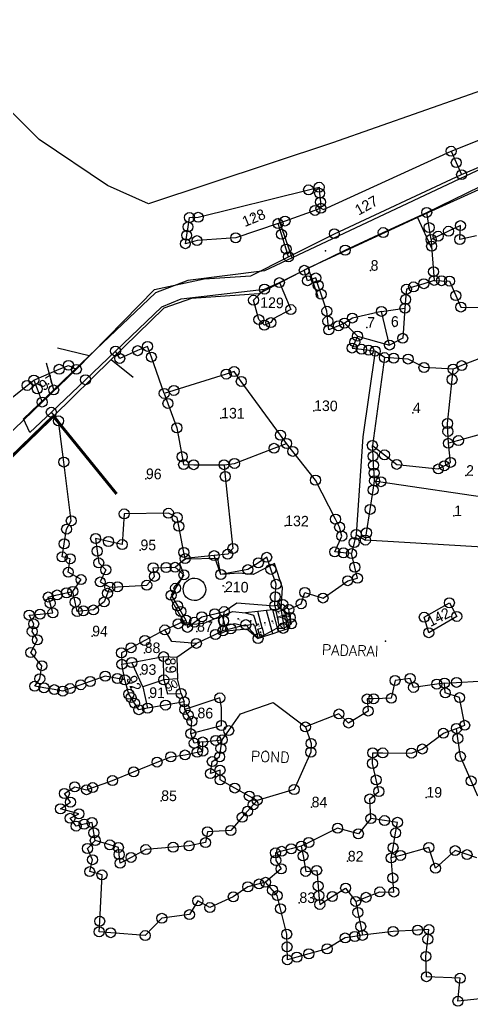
# Model space of a CAD drawing. Header units: metres. Extents: x 269489 to 272737, y 2131918 to 2137028.
# Drawn here: x 270747 to 271136, y 2134469 to 2135318 of the extents above; entities that cross this region are included whole.
import ezdxf

# ---------------------------------------------------------------- set-up
doc = ezdxf.new("R2010")
doc.units = ezdxf.units.M
doc.linetypes.add('DIVIDE', pattern=[1.25, 0.5, -0.25, 0, -0.25, 0, -0.25])
for name, color, linetype in [('OFF', 1, 'Continuous'), ('POINT_PARCEL', 7, 'Continuous'), ('POLY_PARCEL', 6, 'Continuous'), ('POLY_ROAD', 30, 'Continuous'), ('POLY_WATER', 4, 'Continuous'), ('SYM_STONE', 1, 'Continuous'), ('SYM_WELL', 1, 'Continuous'), ('TEXT_MAPIN', 7, 'Continuous'), ('TEXT_PARCEL', 7, 'Continuous'), ('V_BOUND_LINE', 7, 'Continuous'), ('V_DIVIDE_LINE', 7, 'DIVIDE')]:
    doc.layers.add(name, color=color, linetype=linetype)
doc.styles.get("Standard").update_dxf_attribs({"font": 'simplex.shx'})
doc.styles.add('TEXT_MAP', font='')
doc.styles.get('TEXT_MAP').set_extended_font_data('Kruti Dev 050')

# ---------------------------------------------------------------- blocks, each defined once
blk = doc.blocks.new('STONE')
blk.add_circle((0, 0), 0.851)

msp = doc.modelspace()

# ---------------------------------------------------------------- linework, layer by layer
for centre in [(271097.69, 2135152.51), (271099.85, 2135139.46), (271126.76, 2135141.17), (271060.26, 2135135.21), (271107.52, 2135132.04), (271116.58, 2135136.34), (271101.54, 2135129.2), (271101.98, 2135123.51), (271126.2, 2135129.21), (271027.45, 2135120.04), (270992.29, 2135102.68), (271002.15, 2135096.1), (271103.66, 2135101.51), (270970.8, 2135092.07), (270994.94, 2135093.76), (271004.27, 2135089.74), (271086.44, 2135088.38), (271095.22, 2135091.17), (271104.23, 2135094.04), (271110.51, 2135093.75), (271117.35, 2135093.44), (270957.95, 2135086.54), (271006.85, 2135082.05), (271080.27, 2135086.42), (271122.81, 2135080.89), (270948.54, 2135076.93), (271079.59, 2135077.57), (271127.1, 2135071.06), (270980.58, 2135068.9), (271011.73, 2135067.47), (271058.73, 2135067.35), (271079.01, 2135070.03), (270953.15, 2135060.22), (270957.86, 2135055.48), (270963.45, 2135057.63), (271012.6, 2135058.81), (271021.72, 2135054.96), (271026.87, 2135057.18), (271033.68, 2135061.6), (271013.35, 2135051.34), (271038.09, 2135046.05), (270857.26, 2135037.21), (271035.77, 2135040.94), (271065.76, 2135038.37), (271077.02, 2135044.14), (270829.66, 2135033.2), (270848.68, 2135033.5), (271033.42, 2135035.78), (271041.61, 2135034.71), (271047.76, 2135033.9), (271053.39, 2135033.16), (270833.23, 2135026.82), (270860.51, 2135028.02), (271061.3, 2135027.56), (271069.29, 2135027.06), (271081.77, 2135026.3), (271127.84, 2135020.6), (270925.01, 2135013.36), (270931.84, 2135015.49), (271095.39, 2135019.01), (271120.47, 2135017.62), (270803.77, 2135008.52), (270938.01, 2135007.03), (271119.56, 2135008.67), (270776.36, 2134999.64), (270871.63, 2134996.67), (270879.91, 2134999.26), (270874.8, 2134988.05), (270774.33, 2134980.46), (270780.58, 2134973.01), (271115.72, 2134970.78), (270882.53, 2134967.06), (270971.79, 2134960.7), (271115.99, 2134963.93), (270976.99, 2134953.57), (271050.9, 2134951.85), (271116.39, 2134953.72), (271125.06, 2134956.09), (270966.18, 2134949.44), (270982.33, 2134946.81), (271061.41, 2134943.72), (270785.09, 2134937.59), (270887.07, 2134942.22), (270888.33, 2134935.35), (270896.99, 2134935.33), (270923.12, 2134935.3), (270932.14, 2134936.43), (271051.49, 2134942.55), (271051.97, 2134934.79), (271071.88, 2134935.61), (271118.24, 2134937.32), (271052.39, 2134928.14), (271107.71, 2134931.62), (271112.89, 2134934.42), (270924.2, 2134925.14), (271001.92, 2134922.02), (271052.81, 2134921.5), (271058.34, 2134920.68), (271051.58, 2134913.52), (270837.15, 2134892.93), (270875.18, 2134893.49), (271049.02, 2134896.86), (270791.54, 2134887.06), (270882.69, 2134889.82), (271019.21, 2134888.38), (270787.52, 2134879.83), (270884.15, 2134882.24), (271022.69, 2134881.6), (271037.01, 2134875.19), (271045.91, 2134876.67), (270785.44, 2134867.15), (270812.5, 2134871.74), (270823.6, 2134869.2), (271024.57, 2134873.85), (271035.3, 2134868.32), (271044.94, 2134870.37), (270813.87, 2134860.84), (270835.4, 2134866.5), (270888.49, 2134859.83), (270926.28, 2134858.21), (270930.8, 2134863.15), (271018.43, 2134860.21), (271025.98, 2134859.44), (271032.92, 2134858.73), (270783.59, 2134855.89), (270790.63, 2134854.34), (270815.15, 2134850.71), (270889.54, 2134854.4), (270914.62, 2134857), (270952.67, 2134850.83), (270959.89, 2134855.55), (270788.94, 2134842.68), (270821.2, 2134844.79), (270862.06, 2134846.55), (270873.26, 2134846.78), (270880.97, 2134846.95), (270943.7, 2134844.95), (270963.5, 2134845.21), (271035.83, 2134847.06), (270799.93, 2134836.38), (270816.53, 2134834.32), (270863.24, 2134839.15), (270888.62, 2134840.52), (270920.31, 2134840.76), (271029.67, 2134835.42), (271038.08, 2134837.48), (270787.41, 2134824.99), (270792.84, 2134826.24), (270822.67, 2134824.56), (270824.73, 2134829.86), (270831.38, 2134830.2), (270856.57, 2134831.5), (270881.36, 2134828.95), (270968, 2134832.3), (270992.71, 2134825.24), (270771.73, 2134821.38), (270773.25, 2134816.16), (270779.31, 2134823.12), (270794.79, 2134817.03), (270819.76, 2134817.1), (270877.53, 2134822.86), (270967.3, 2134821.56), (271008.41, 2134820.5), (271117.24, 2134816.35), (270775.71, 2134807.66), (270796.5, 2134808.99), (270801.9, 2134809.46), (270810.59, 2134810.21), (270882.98, 2134813.77), (270885.87, 2134808.96), (270923.27, 2134808.86), (270966.8, 2134813.91), (270973.74, 2134814.87), (270978.92, 2134810.58), (270989.66, 2134815.58), (270755.23, 2134805.78), (270764.57, 2134806.63), (270890.34, 2134801.49), (270897.58, 2134799.64), (270904.02, 2134804.33), (270915.12, 2134806.94), (270922.75, 2134800.89), (270980.15, 2134803.72), (271095.63, 2134803.93), (271123.62, 2134804.67), (270757.85, 2134791.72), (270759.12, 2134798.21), (270872.16, 2134793.02), (270883.68, 2134798.38), (270891.55, 2134795.24), (270922.18, 2134792.12), (270929.04, 2134794.01), (270941.92, 2134797.56), (270974.09, 2134794.37), (270981.11, 2134798.31), (271099.48, 2134790.63), (270762.28, 2134784.51), (270854.92, 2134783.95), (270915.67, 2134789.09), (270952.41, 2134785.53), (270756.53, 2134773.51), (270834.74, 2134773.33), (270843, 2134777.68), (270899.26, 2134781.44), (270843.68, 2134764.99), (270871.06, 2134770.02), (270766.24, 2134762.22), (270835.16, 2134763.42), (270764.34, 2134750.97), (270807.82, 2134748.65), (270820.79, 2134753.22), (270831.21, 2134751.22), (270837.62, 2134749.99), (270871.19, 2134749.98), (271070.41, 2134749.49), (271083.42, 2134751.2), (271123.46, 2134747.86), (270760.08, 2134744.56), (270768.01, 2134743.18), (270776.88, 2134741.63), (270784.21, 2134740.35), (270790.47, 2134742.55), (270799.66, 2134745.79), (271086.43, 2134743.52), (271106.43, 2134746.37), (271113.05, 2134747.31), (270841.09, 2134737.65), (270842.97, 2134734.75), (270886.07, 2134738.29), (270888.89, 2134731.15), (270919.41, 2134734.5), (271046.47, 2134733.58), (271052.07, 2134733.73), (271067.22, 2134734.15), (271113.74, 2134738.77), (271126.07, 2134734.74), (270846.09, 2134729.93), (270849.71, 2134724.34), (270857.22, 2134725.64), (270872.74, 2134728.33), (270889.25, 2134724.6), (271047.33, 2134723.19), (270892.33, 2134719.56), (270895.5, 2134714.36), (271022.14, 2134720.67), (270920.82, 2134710.74), (270927.11, 2134706.3), (270993.23, 2134709.47), (271030.45, 2134712.84), (271123.33, 2134708.24), (271130.47, 2134710.9), (270894.39, 2134703.71), (270916.04, 2134697.86), (270921.61, 2134698.49), (271112.08, 2134704.05), (271124.54, 2134699.58), (270897.43, 2134695.46), (270904.73, 2134696.57), (270904.87, 2134688.72), (270920.44, 2134691.02), (270998.06, 2134695.3), (271093.96, 2134690.5), (270877.22, 2134683.77), (270889.53, 2134685.34), (270899.97, 2134687.64), (270919.31, 2134683.77), (270997.85, 2134687.79), (271051.19, 2134687.22), (271059.87, 2134687.15), (271084.6, 2134686.98), (271126.71, 2134683.99), (270865.38, 2134679.2), (270912.99, 2134679.7), (270919.64, 2134672.33), (271050.93, 2134678.01), (270827, 2134663.29), (270845.26, 2134670.86), (270911.39, 2134669.29), (270919.73, 2134663.83), (271054.2, 2134663.85), (271135.98, 2134662.95), (270794.44, 2134657.93), (270804.72, 2134655.47), (270809.94, 2134657.3), (270932.36, 2134656.88), (270983.56, 2134655.53), (270785.56, 2134652.19), (270944.9, 2134649.98), (270951.6, 2134646.29), (271048.7, 2134647.45), (271056.49, 2134653.91), (270782.2, 2134638.95), (270790.8, 2134644.7), (270948.25, 2134642.46), (270790.42, 2134630.82), (270798.15, 2134634.69), (270938.81, 2134631.67), (270943.44, 2134636.96), (271049.64, 2134630.52), (271061.45, 2134628.89), (270795.68, 2134624.14), (270802.53, 2134625.72), (270809.39, 2134627.3), (271021, 2134622.32), (271072.59, 2134627.35), (270811.02, 2134618.34), (270908.81, 2134619.27), (270928.89, 2134620.32), (271038.83, 2134617.45), (271070.97, 2134618.22), (270805.49, 2134604.82), (270812.22, 2134611.71), (270824.78, 2134607.94), (270832.1, 2134605.74), (270855.7, 2134603.9), (270879.32, 2134605.89), (270892.98, 2134607.04), (270907.17, 2134609.87), (270980.99, 2134604.56), (270989.69, 2134606.84), (270996.09, 2134610.01), (271068.7, 2134605.51), (271099.64, 2134605.65), (270809.86, 2134595.17), (270832.76, 2134599.63), (270842.97, 2134597.12), (270967.4, 2134601.01), (270972.77, 2134602.42), (270991.15, 2134598.4), (271067.13, 2134596.65), (271075.21, 2134598.88), (271122.18, 2134602.99), (271132.47, 2134599.54), (270833.57, 2134592.11), (270967.69, 2134594.56), (270972.32, 2134587.29), (271105.36, 2134587.76), (270807.39, 2134584.89), (270817.98, 2134582.06), (270993.46, 2134585.09), (271002.93, 2134585.98), (271068.5, 2134579.42), (270943.6, 2134571.81), (270953.27, 2134574.28), (270958.97, 2134575.73), (271004.15, 2134572.49), (271027.86, 2134570.78), (270931.11, 2134563.17), (270964.87, 2134568.99), (270969.03, 2134564.22), (271004.89, 2134564.27), (271016.4, 2134563.52), (271045.45, 2134562.77), (271057.26, 2134567.43), (271069.47, 2134567.32), (270900.5, 2134559.67), (270910.96, 2134553.93), (270971.76, 2134553), (271005.58, 2134556.66), (271036.53, 2134559.25), (270869.51, 2134544.7), (270893.3, 2134547.85), (271038.43, 2134549.8), (270815.98, 2134542.18), (271040.85, 2134537.75), (270815.53, 2134533.13), (270825.49, 2134532.31), (270855.21, 2134529.85), (270977.1, 2134531.06), (271027.48, 2134527.79), (271035.79, 2134529.05), (271042.4, 2134530.05), (271068.77, 2134533.45), (271089.93, 2134534.53), (271099.66, 2134535.03), (270977.38, 2134520.07), (271011.97, 2134518.42), (271098.73, 2134526.68), (270985.83, 2134511.27), (270996.15, 2134514.09), (271097.11, 2134511.96), (270977.66, 2134509.03), (271097.47, 2134494.44), (271126.58, 2134493.09), (271124.67, 2134473.27)]:
    msp.add_circle(centre, 4.31)
at = {"layer": 'OFF'}
msp.add_line((270755.92, 2134962.91), (270750.36, 2134974.84), dxfattribs=at)
at = {"layer": 'POINT_PARCEL'}
for p in [(271046.87, 2135160.01), (270947.81, 2135150.05), (271010.64, 2135119.59), (271049.27, 2135102.42), (270963.95, 2135073.9), (271046.23, 2135053.4), (271069.81, 2135054.37), (270771.96, 2135004.97), (271000.58, 2134981.8), (270920.48, 2134975.39), (271085.71, 2134979.85), (271046.53, 2134952.35), (270855.67, 2134923.02), (271131.49, 2134925.87), (271121.22, 2134891.16), (270975.68, 2134882.59), (270850.96, 2134861.85), (270922.33, 2134831.07), (270923.8, 2134825.74), (270969.53, 2134803.62), (270974.35, 2134804.67), (270978.28, 2134804.92), (271107.71, 2134803.59), (270935.21, 2134802.48), (270946.22, 2134800.97), (270952.4, 2134797.97), (270958.22, 2134799.21), (270964.67, 2134800.64), (270975.78, 2134802.06), (270809.37, 2134787.59), (270899.8, 2134791.59), (270954.52, 2134791.13), (271062.36, 2134783.26), (270854.61, 2134773.38), (270851.15, 2134754.63), (270876.9, 2134759.9), (270843.71, 2134743.66), (270878.63, 2134744.52), (270858.55, 2134734.61), (270900.11, 2134717.1), (270959, 2134688.65), (270868.85, 2134645.88), (271097.33, 2134648.85), (270998.44, 2134640.43), (271029.61, 2134593.77), (270987.94, 2134558.12)]:
    msp.add_point(p, dxfattribs=at)
at = {"layer": 'POLY_PARCEL'}
for p, q in [((271099.85, 2135139.46), (271097.69, 2135152.51)), ((270981.68, 2135113.47), (270970.03, 2135147.72)), ((271101.54, 2135129.2), (271099.85, 2135139.46)), ((271116.58, 2135136.34), (271107.52, 2135132.04)), ((271126.76, 2135141.17), (271116.58, 2135136.34)), ((271126.2, 2135129.21), (271126.76, 2135141.17)), ((271107.52, 2135132.04), (271101.54, 2135129.2)), ((271101.54, 2135129.2), (271101.98, 2135123.51)), ((271140.57, 2135132.26), (271126.2, 2135129.21)), ((271101.98, 2135123.51), (271103.66, 2135101.51)), ((270994.94, 2135093.76), (270992.29, 2135102.68)), ((271103.66, 2135101.51), (271104.23, 2135094.04)), ((270970.8, 2135092.07), (270980.58, 2135068.9)), ((271002.15, 2135096.1), (270994.94, 2135093.76)), ((271004.27, 2135089.74), (271002.15, 2135096.1)), ((271104.23, 2135094.04), (271095.22, 2135091.17)), ((271104.23, 2135094.04), (271110.51, 2135093.75)), ((271110.51, 2135093.75), (271117.35, 2135093.44)), ((271117.35, 2135093.44), (271122.81, 2135080.89)), ((270948.54, 2135076.93), (270957.95, 2135086.54)), ((271006.85, 2135082.05), (271004.27, 2135089.74)), ((271080.27, 2135086.42), (271079.59, 2135077.57)), ((271086.44, 2135088.38), (271080.27, 2135086.42)), ((271095.22, 2135091.17), (271086.44, 2135088.38)), ((270953.15, 2135060.22), (270948.54, 2135076.93)), ((271011.73, 2135067.47), (271006.85, 2135082.05)), ((271079.59, 2135077.57), (271079.01, 2135070.03)), ((271122.81, 2135080.89), (271127.1, 2135071.06)), ((270980.58, 2135068.9), (270965.39, 2135061.03)), ((271012.6, 2135058.81), (271011.73, 2135067.47)), ((271058.73, 2135067.35), (271033.68, 2135061.6)), ((271058.73, 2135067.35), (271079.01, 2135070.03)), ((271065.76, 2135038.37), (271058.73, 2135067.35)), ((271079.01, 2135070.03), (271077.02, 2135044.14)), ((271127.1, 2135071.06), (271145.06, 2135070.56)), ((270957.86, 2135055.48), (270953.15, 2135060.22)), ((270965.39, 2135061.03), (270963.45, 2135057.63)), ((271013.35, 2135051.34), (271012.6, 2135058.81)), ((271033.68, 2135061.6), (271026.87, 2135057.18)), ((270963.45, 2135057.63), (270957.86, 2135055.48)), ((271021.72, 2135054.96), (271013.35, 2135051.34)), ((271026.87, 2135057.18), (271021.72, 2135054.96)), ((271026.87, 2135057.18), (271038.09, 2135046.05)), ((271035.77, 2135040.94), (271033.42, 2135035.78)), ((271038.09, 2135046.05), (271035.77, 2135040.94)), ((271038.09, 2135046.05), (271065.76, 2135038.37)), ((271077.02, 2135044.14), (271065.76, 2135038.37)), ((270807.06, 2135028.92), (270779.71, 2135035.52)), ((270833.23, 2135026.82), (270829.66, 2135033.2)), ((270848.68, 2135033.5), (270833.23, 2135026.82)), ((270857.26, 2135037.21), (270848.68, 2135033.5)), ((270860.51, 2135028.02), (270857.26, 2135037.21)), ((271033.42, 2135035.78), (271041.61, 2135034.71)), ((271041.61, 2135034.71), (271047.76, 2135033.9)), ((271053.39, 2135033.16), (271042.58, 2134959.42)), ((271047.76, 2135033.9), (271053.39, 2135033.16)), ((271061.3, 2135027.56), (271053.39, 2135033.16)), ((270871.63, 2134996.67), (270860.51, 2135028.02)), ((271061.3, 2135027.56), (271050.9, 2134951.85)), ((271069.29, 2135027.06), (271061.3, 2135027.56)), ((271081.77, 2135026.3), (271069.29, 2135027.06)), ((271095.39, 2135019.01), (271081.77, 2135026.3)), ((271142.5, 2135026.52), (271127.84, 2135020.6)), ((270776.36, 2134999.64), (270770.19, 2135022.86)), ((270931.84, 2135015.49), (270925.01, 2135013.36)), ((270938.01, 2135007.03), (270931.84, 2135015.49)), ((271120.47, 2135017.62), (271095.39, 2135019.01)), ((271119.56, 2135008.67), (271120.47, 2135017.62)), ((271127.84, 2135020.6), (271120.47, 2135017.62)), ((270925.01, 2135013.36), (270879.91, 2134999.26)), ((270971.79, 2134960.7), (270938.01, 2135007.03)), ((271115.72, 2134970.78), (271119.56, 2135008.67)), ((270879.91, 2134999.26), (270871.63, 2134996.67)), ((270871.63, 2134996.67), (270874.8, 2134988.05)), ((270874.8, 2134988.05), (270882.53, 2134967.06)), ((270882.53, 2134967.06), (270887.07, 2134942.22)), ((271115.99, 2134963.93), (271115.72, 2134970.78)), ((270976.99, 2134953.57), (270971.79, 2134960.7)), ((271042.58, 2134959.42), (271037.01, 2134875.19)), ((271116.39, 2134953.72), (271115.99, 2134963.93)), ((271125.06, 2134956.09), (271116.39, 2134953.72)), ((271143.89, 2134961.25), (271125.06, 2134956.09)), ((270932.14, 2134936.43), (270966.18, 2134949.44)), ((270966.18, 2134949.44), (270976.99, 2134953.57)), ((270982.33, 2134946.81), (270976.99, 2134953.57)), ((271051.49, 2134942.55), (271050.9, 2134951.85)), ((271050.9, 2134951.85), (271061.41, 2134943.72)), ((271118.24, 2134937.32), (271116.39, 2134953.72)), ((270887.07, 2134942.22), (270888.33, 2134935.35)), ((271001.92, 2134922.02), (270982.33, 2134946.81)), ((271051.97, 2134934.79), (271051.49, 2134942.55)), ((271061.41, 2134943.72), (271071.88, 2134935.61)), ((270888.33, 2134935.35), (270896.99, 2134935.33)), ((270896.99, 2134935.33), (270923.12, 2134935.3)), ((270923.12, 2134935.3), (270932.14, 2134936.43)), ((270923.12, 2134935.3), (270924.2, 2134925.14)), ((271052.39, 2134928.14), (271051.97, 2134934.79)), ((271071.88, 2134935.61), (271107.71, 2134931.62)), ((271107.71, 2134931.62), (271112.89, 2134934.42)), ((271112.89, 2134934.42), (271118.24, 2134937.32)), ((270924.2, 2134925.14), (270930.8, 2134863.15)), ((271019.21, 2134888.38), (271001.92, 2134922.02)), ((271052.81, 2134921.5), (271052.39, 2134928.14)), ((271049.02, 2134896.86), (271051.58, 2134913.52)), ((271051.58, 2134913.52), (271052.81, 2134921.5)), ((271052.81, 2134921.5), (271058.34, 2134920.68)), ((271058.34, 2134920.68), (271163.94, 2134905.06)), ((271045.91, 2134876.67), (271049.02, 2134896.86)), ((270837.15, 2134892.93), (270835.4, 2134866.5)), ((270875.18, 2134893.49), (270837.15, 2134892.93)), ((270882.69, 2134889.82), (270875.18, 2134893.49)), ((270884.15, 2134882.24), (270882.69, 2134889.82)), ((271022.69, 2134881.6), (271019.21, 2134888.38)), ((270888.49, 2134859.83), (270884.15, 2134882.24)), ((271024.57, 2134873.85), (271022.69, 2134881.6)), ((270823.6, 2134869.2), (270812.5, 2134871.74)), ((270812.5, 2134871.74), (270813.87, 2134860.84)), ((271018.43, 2134860.21), (271024.57, 2134873.85)), ((271037.01, 2134875.19), (271035.3, 2134868.32)), ((271037.01, 2134875.19), (271044.94, 2134870.37)), ((271044.94, 2134870.37), (271045.91, 2134876.67)), ((270835.4, 2134866.5), (270823.6, 2134869.2)), ((270930.8, 2134863.15), (270926.28, 2134858.21)), ((271035.3, 2134868.32), (271032.92, 2134858.73)), ((271163, 2134863.17), (271044.94, 2134870.37)), ((270813.87, 2134860.84), (270815.15, 2134850.71)), ((270880.97, 2134846.95), (270889.54, 2134854.4)), ((270889.54, 2134854.4), (270888.49, 2134859.83)), ((270914.62, 2134857), (270889.54, 2134854.4)), ((270926.28, 2134858.21), (270914.62, 2134857)), ((270920.31, 2134840.76), (270914.62, 2134857)), ((270959.89, 2134855.55), (270952.67, 2134850.83)), ((270963.5, 2134845.21), (270959.89, 2134855.55)), ((271025.98, 2134859.44), (271018.43, 2134860.21)), ((271032.92, 2134858.73), (271025.98, 2134859.44)), ((271035.83, 2134847.06), (271032.92, 2134858.73)), ((270815.15, 2134850.71), (270821.2, 2134844.79)), ((270862.06, 2134846.55), (270873.26, 2134846.78)), ((270863.24, 2134839.15), (270862.06, 2134846.55)), ((270873.26, 2134846.78), (270880.97, 2134846.95)), ((270880.97, 2134846.95), (270888.62, 2134840.52)), ((270952.67, 2134850.83), (270943.7, 2134844.95)), ((271038.08, 2134837.48), (271035.83, 2134847.06)), ((270821.2, 2134844.79), (270816.53, 2134834.32)), ((270856.57, 2134831.5), (270863.24, 2134839.15)), ((270888.62, 2134840.52), (270881.36, 2134828.95)), ((270943.7, 2134844.95), (270920.31, 2134840.76)), ((270968, 2134832.3), (270963.5, 2134845.21)), ((271029.67, 2134835.42), (271038.08, 2134837.48)), ((270816.53, 2134834.32), (270824.73, 2134829.86)), ((270824.73, 2134829.86), (270822.67, 2134824.56)), ((270824.73, 2134829.86), (270831.38, 2134830.2)), ((270831.38, 2134830.2), (270856.57, 2134831.5)), ((270881.36, 2134828.95), (270877.53, 2134822.86)), ((270967.3, 2134821.56), (270968, 2134832.3)), ((271008.41, 2134820.5), (271029.67, 2134835.42)), ((270794.79, 2134817.03), (270792.84, 2134826.24)), ((270822.67, 2134824.56), (270819.76, 2134817.1)), ((270877.53, 2134822.86), (270882.98, 2134813.77)), ((270966.8, 2134813.91), (270967.3, 2134821.56)), ((270989.66, 2134815.58), (270992.71, 2134825.24)), ((270992.71, 2134825.24), (271008.41, 2134820.5)), ((270796.5, 2134808.99), (270794.79, 2134817.03)), ((270819.76, 2134817.1), (270810.59, 2134810.21)), ((270882.98, 2134813.77), (270885.87, 2134808.96)), ((270923.27, 2134808.86), (270934.08, 2134816.39)), ((270934.08, 2134816.39), (270966.8, 2134813.91)), ((270973.74, 2134814.87), (270966.8, 2134813.91)), ((270966.8, 2134813.91), (270970.05, 2134798.39)), ((270978.92, 2134810.58), (270973.74, 2134814.87)), ((270978.92, 2134810.58), (270989.66, 2134815.58)), ((271095.63, 2134803.93), (271117.24, 2134816.35)), ((271117.24, 2134816.35), (271123.62, 2134804.67)), ((270801.9, 2134809.46), (270796.5, 2134808.99)), ((270810.59, 2134810.21), (270801.9, 2134809.46)), ((270885.87, 2134808.96), (270890.34, 2134801.49)), ((270897.58, 2134799.64), (270904.02, 2134804.33)), ((270904.02, 2134804.33), (270915.12, 2134806.94)), ((270915.12, 2134806.94), (270923.27, 2134808.86)), ((270922.75, 2134800.89), (270923.27, 2134808.86)), ((270980.15, 2134803.72), (270978.92, 2134810.58)), ((270981.11, 2134798.31), (270980.15, 2134803.72)), ((271099.48, 2134790.63), (271095.63, 2134803.93)), ((271123.62, 2134804.67), (271099.48, 2134790.63)), ((270872.16, 2134793.02), (270883.68, 2134798.38)), ((270883.68, 2134798.38), (270890.34, 2134801.49)), ((270890.34, 2134801.49), (270891.55, 2134795.24)), ((270891.55, 2134795.24), (270897.58, 2134799.64)), ((270922.18, 2134792.12), (270922.75, 2134800.89)), ((270941.92, 2134797.56), (270929.04, 2134794.01)), ((270952.41, 2134785.53), (270941.92, 2134797.56)), ((270970.05, 2134798.39), (270974.09, 2134794.37)), ((270974.09, 2134794.37), (270981.11, 2134798.31)), ((270872.16, 2134793.02), (270854.92, 2134783.95)), ((270878.1, 2134782.95), (270872.16, 2134793.02)), ((270915.67, 2134789.09), (270899.26, 2134781.44)), ((270922.18, 2134792.12), (270915.67, 2134789.09)), ((270929.04, 2134794.01), (270922.18, 2134792.12)), ((270968.33, 2134794.29), (270952.41, 2134785.53)), ((270974.09, 2134794.37), (270968.33, 2134794.29)), ((270843, 2134777.68), (270834.74, 2134773.33)), ((270854.92, 2134783.95), (270843, 2134777.68)), ((270899.26, 2134781.44), (270878.1, 2134782.95)), ((270882.33, 2134769.48), (270899.26, 2134781.44)), ((270834.74, 2134773.33), (270835.16, 2134763.42)), ((270843.68, 2134764.99), (270871.06, 2134770.02)), ((270871.19, 2134749.98), (270871.06, 2134770.02)), ((270871.06, 2134770.02), (270882.33, 2134769.48)), ((270882.33, 2134769.48), (270882.97, 2134751.04)), ((270835.16, 2134763.42), (270843.68, 2134764.99)), ((270837.62, 2134749.99), (270835.16, 2134763.42)), ((270853.05, 2134744.04), (270843.68, 2134764.99)), ((270871.19, 2134749.98), (270853.05, 2134744.04)), ((270853.05, 2134744.04), (270857.22, 2134725.64)), ((270882.97, 2134751.04), (270871.19, 2134749.98)), ((270871.19, 2134749.98), (270874.54, 2134737.91)), ((270886.07, 2134738.29), (270882.97, 2134751.04)), ((271070.41, 2134749.49), (271067.22, 2134734.15)), ((271083.42, 2134751.2), (271070.41, 2134749.49)), ((271086.43, 2134743.52), (271083.42, 2134751.2)), ((271106.43, 2134746.37), (271086.43, 2134743.52)), ((271113.05, 2134747.31), (271106.43, 2134746.37)), ((271113.05, 2134747.31), (271123.46, 2134747.86)), ((271113.74, 2134738.77), (271113.05, 2134747.31)), ((271123.46, 2134747.86), (271142.57, 2134748.87)), ((270874.54, 2134737.91), (270886.07, 2134738.29)), ((270886.07, 2134738.29), (270888.89, 2134731.15)), ((271126.07, 2134734.74), (271113.74, 2134738.77)), ((270919.41, 2134734.5), (270889.25, 2134724.6)), ((270920.79, 2134726.17), (270919.41, 2134734.5)), ((271052.07, 2134733.73), (271046.47, 2134733.58)), ((271046.47, 2134733.58), (271047.33, 2134723.19)), ((271067.22, 2134734.15), (271052.07, 2134733.73)), ((271130.47, 2134710.9), (271126.07, 2134734.74)), ((270920.82, 2134710.74), (270920.79, 2134726.17)), ((271022.14, 2134720.67), (270993.23, 2134709.47)), ((271030.45, 2134712.84), (271022.14, 2134720.67)), ((271047.33, 2134723.19), (271030.45, 2134712.84)), ((270894.39, 2134703.71), (270920.82, 2134710.74)), ((271123.33, 2134708.24), (271130.47, 2134710.9)), ((271093.96, 2134690.5), (271112.08, 2134704.05)), ((271112.08, 2134704.05), (271123.33, 2134708.24)), ((271124.54, 2134699.58), (271123.33, 2134708.24)), ((270904.73, 2134696.57), (270916.04, 2134697.86)), ((270916.04, 2134697.86), (270921.61, 2134698.49)), ((271126.71, 2134683.99), (271124.54, 2134699.58)), ((271050.93, 2134678.01), (271051.19, 2134687.22)), ((271051.19, 2134687.22), (271059.87, 2134687.15)), ((271059.87, 2134687.15), (271084.6, 2134686.98)), ((271084.6, 2134686.98), (271093.96, 2134690.5)), ((271054.2, 2134663.85), (271050.93, 2134678.01)), ((271135.98, 2134662.95), (271126.71, 2134683.99)), ((271056.49, 2134653.91), (271054.2, 2134663.85)), ((271141.68, 2134650.02), (271135.98, 2134662.95)), ((271048.7, 2134647.45), (271056.49, 2134653.91)), ((270948.25, 2134642.46), (270943.44, 2134636.96)), ((270951.6, 2134646.29), (270948.25, 2134642.46)), ((271049.64, 2134630.52), (271048.7, 2134647.45)), ((270943.44, 2134636.96), (270938.81, 2134631.67)), ((270938.81, 2134631.67), (270928.89, 2134620.32)), ((271049.64, 2134630.52), (271038.83, 2134617.45)), ((271061.45, 2134628.89), (271049.64, 2134630.52)), ((271072.59, 2134627.35), (271061.45, 2134628.89)), ((271070.97, 2134618.22), (271072.59, 2134627.35)), ((270908.81, 2134619.27), (270907.17, 2134609.87)), ((270928.89, 2134620.32), (270908.81, 2134619.27)), ((271021, 2134622.32), (270996.09, 2134610.01)), ((271038.83, 2134617.45), (271021, 2134622.32)), ((271068.7, 2134605.51), (271070.97, 2134618.22)), ((270824.78, 2134607.94), (270812.22, 2134611.71)), ((270832.1, 2134605.74), (270824.78, 2134607.94)), ((270907.17, 2134609.87), (270892.98, 2134607.04)), ((270996.09, 2134610.01), (270989.69, 2134606.84)), ((270832.76, 2134599.63), (270832.1, 2134605.74)), ((270833.57, 2134592.11), (270832.76, 2134599.63)), ((270855.7, 2134603.9), (270842.97, 2134597.12)), ((270879.32, 2134605.89), (270855.7, 2134603.9)), ((270892.98, 2134607.04), (270879.32, 2134605.89)), ((270972.77, 2134602.42), (270967.4, 2134601.01)), ((270967.4, 2134601.01), (270967.69, 2134594.56)), ((270980.99, 2134604.56), (270972.77, 2134602.42)), ((270989.69, 2134606.84), (270980.99, 2134604.56)), ((270989.69, 2134606.84), (270991.15, 2134598.4)), ((271067.13, 2134596.65), (271068.7, 2134605.51)), ((271099.64, 2134605.65), (271075.21, 2134598.88)), ((271105.36, 2134587.76), (271099.64, 2134605.65)), ((271122.18, 2134602.99), (271105.36, 2134587.76)), ((271132.47, 2134599.54), (271122.18, 2134602.99)), ((271140.9, 2134596.71), (271132.47, 2134599.54)), ((270842.97, 2134597.12), (270833.57, 2134592.11)), ((270967.69, 2134594.56), (270972.32, 2134587.29)), ((270991.15, 2134598.4), (270993.46, 2134585.09)), ((271075.21, 2134598.88), (271067.13, 2134596.65)), ((271068.5, 2134579.42), (271067.13, 2134596.65)), ((270972.32, 2134587.29), (270958.97, 2134575.73)), ((270993.46, 2134585.09), (271002.93, 2134585.98)), ((271002.93, 2134585.98), (271004.15, 2134572.49)), ((271069.47, 2134567.32), (271068.5, 2134579.42)), ((271004.15, 2134572.49), (271004.89, 2134564.27)), ((271016.4, 2134563.52), (271027.86, 2134570.78)), ((271027.86, 2134570.78), (271036.53, 2134559.25)), ((271045.45, 2134562.77), (271057.26, 2134567.43)), ((271057.26, 2134567.43), (271069.47, 2134567.32)), ((271004.89, 2134564.27), (271005.58, 2134556.66)), ((271005.58, 2134556.66), (271016.4, 2134563.52)), ((271036.53, 2134559.25), (271045.45, 2134562.77)), ((271036.53, 2134559.25), (271038.43, 2134549.8)), ((271038.43, 2134549.8), (271040.85, 2134537.75)), ((271040.85, 2134537.75), (271042.4, 2134530.05))]:
    msp.add_line(p, q, dxfattribs=at)
for points in [[(271384.92, 2135328.71), (271167.04, 2135265.19), (271016.52, 2135212.37), (270857.94, 2135159.98), (270822.6, 2135175.73), (270763.92, 2135215.24), (270707.78, 2135270.8), (270584.42, 2135441.73)], [(271118.76, 2135205.25), (271243.38, 2135254.98), (271249.18, 2135251.22), (271259.23, 2135254.46), (271262.86, 2135249.24)], [(271006.64, 2135156.11), (271008.91, 2135154.92), (271118.76, 2135205.25)], [(271118.76, 2135205.25), (271123.19, 2135195.39), (271127.82, 2135185.06)], [(270969.65, 2135142.97), (270933.16, 2135130.65), (270899.83, 2135128.26), (270889.78, 2135125.59), (270890.93, 2135132.85), (270892.08, 2135140.05), (270893.37, 2135148.12), (270900.84, 2135148.35), (270995.97, 2135171.96), (271005.02, 2135174.21), (271005.49, 2135169.01), (271006.16, 2135161.48), (271006.64, 2135156.11)], [(271006.64, 2135156.11), (271001.45, 2135154.27), (270975.68, 2135145.11), (270969.65, 2135142.97)], [(270978.7, 2135114.33), (270976.59, 2135121.01), (270972.58, 2135133.71), (270969.65, 2135142.97)], [(271089.72, 2135148.25), (271102.12, 2135121.09)], [(270995.7, 2135104.44), (271003.89, 2135080.21)], [(270826.01, 2135025.94), (270844.72, 2135010.65)], [(270759.33, 2135008.21), (270781.07, 2135017.45), (270789.13, 2135020.87), (270795.88, 2135017.43)], [(270721.52, 2134978.23), (270740.74, 2134993.47), (270753.45, 2135003.55), (270759.33, 2135008.21)], [(270759.33, 2135008.21), (270762.22, 2135000.52), (270766.46, 2134989.24)], [(270972.39, 2134811.24), (270973.44, 2134829.24), (270966.45, 2134850.12), (270948.11, 2134840.69), (270935.98, 2134841.79), (270920.31, 2134840.76), (270917.74, 2134854.59), (270889.86, 2134853.99), (270884.68, 2134850.1), (270887.99, 2134842.13), (270886.85, 2134837.65), (270879.62, 2134829.4), (270881.11, 2134825.7), (270876.77, 2134820.35), (270889.84, 2134797.5), (270906.06, 2134798.91), (270918.02, 2134804.16), (270920.56, 2134790.28), (270925.16, 2134792.16), (270942.79, 2134794.08), (270952.41, 2134785.53)], [(270949.57, 2134796.11), (270948.45, 2134798.13), (270940.51, 2134796.36), (270932.38, 2134798.23), (270924.04, 2134796.46), (270921.91, 2134805.06), (270930.44, 2134808.76), (270941.73, 2134807.84)], [(270952.37, 2134809.03), (270941.73, 2134807.84)], [(270941.73, 2134807.84), (270948.37, 2134805.77), (270951.34, 2134796.89), (270949.57, 2134796.11)], [(270959.71, 2134809.84), (270952.37, 2134809.03)], [(270955.91, 2134794.92), (270952.37, 2134809.03)], [(270965.14, 2134810.45), (270959.71, 2134809.84)], [(270965.08, 2134789.71), (270959.71, 2134809.84)], [(270972.39, 2134811.24), (270965.14, 2134810.45)], [(270970.11, 2134791.53), (270965.14, 2134810.45)], [(270975.38, 2134793.08), (270972.39, 2134811.24)], [(270972.39, 2134811.24), (270975.98, 2134808.5)], [(270979.42, 2134794.41), (270975.98, 2134808.5)], [(270975.98, 2134808.5), (270979.95, 2134805.61), (270979.42, 2134794.41)], [(270949.57, 2134796.11), (270952.41, 2134785.53)], [(270954.55, 2134786.26), (270952.32, 2134793.74), (270955.91, 2134794.92)], [(270955.91, 2134794.92), (270957.68, 2134787.29)], [(270954.55, 2134786.26), (270952.41, 2134785.53)], [(270957.68, 2134787.29), (270954.55, 2134786.26)], [(270965.08, 2134789.71), (270957.68, 2134787.29)], [(270970.11, 2134791.53), (270965.08, 2134789.71)], [(270975.38, 2134793.08), (270970.11, 2134791.53)], [(270979.42, 2134794.41), (270975.38, 2134793.08)]]:
    msp.add_lwpolyline(points, dxfattribs=at)
at = {"layer": 'POLY_ROAD'}
for p, q in [((271185.46, 2135209.28), (270981.68, 2135113.47)), ((271097.69, 2135152.51), (271193.35, 2135199.3)), ((271060.26, 2135135.21), (271097.69, 2135152.51)), ((271027.45, 2135120.04), (271060.26, 2135135.21)), ((270992.29, 2135102.68), (271027.45, 2135120.04)), ((270981.68, 2135113.47), (270958.11, 2135102.38)), ((270958.11, 2135102.38), (270891.98, 2135093.81)), ((270970.8, 2135092.07), (270992.29, 2135102.68)), ((270891.98, 2135093.81), (270864.04, 2135083.26)), ((270957.95, 2135086.54), (270970.8, 2135092.07)), ((270886.11, 2135078.12), (270957.95, 2135086.54)), ((270864.04, 2135083.26), (270807.06, 2135028.92)), ((270869.51, 2135071.17), (270886.11, 2135078.12)), ((270829.66, 2135033.2), (270869.51, 2135071.17)), ((270803.77, 2135008.52), (270829.66, 2135033.2)), ((270807.06, 2135028.92), (270776.36, 2134999.64)), ((270774.33, 2134980.46), (270803.77, 2135008.52)), ((270776.36, 2134999.64), (270750.36, 2134974.84)), ((270755.92, 2134962.91), (270774.33, 2134980.46))]:
    msp.add_line(p, q, dxfattribs=at)
for points in [[(271127.82, 2135185.06), (271194.4, 2135213.44), (271262.6, 2135242.51)], [(271197.47, 2135196.89), (271089.72, 2135148.25)], [(270978.7, 2135114.33), (271018.14, 2135134.24), (271127.82, 2135185.06)], [(271089.72, 2135148.25), (270995.7, 2135104.44)], [(270795.88, 2135017.43), (270863.1, 2135086.23), (270906.14, 2135095.36), (270946.3, 2135097.98), (270978.7, 2135114.33)], [(270995.7, 2135104.44), (270953.19, 2135082.35), (270895.15, 2135078.38), (270871.14, 2135070.09), (270826.01, 2135025.94)], [(270826.01, 2135025.94), (270776.09, 2134977.1)], [(270766.46, 2134989.24), (270795.88, 2135017.43)], [(270626.71, 2134855.32), (270645.03, 2134872.88), (270670.9, 2134897.67), (270690.22, 2134916.18), (270709.52, 2134934.67), (270766.46, 2134989.24)]]:
    msp.add_lwpolyline(points, dxfattribs=at)
at = {"layer": 'POLY_WATER'}
for p, q in [((270937.33, 2134720.82), (270965.38, 2134730.49)), ((270965.38, 2134730.49), (270993.23, 2134709.47)), ((270927.11, 2134706.3), (270937.33, 2134720.82)), ((270921.61, 2134698.49), (270927.11, 2134706.3)), ((270993.23, 2134709.47), (270998.06, 2134695.3)), ((270920.44, 2134691.02), (270921.61, 2134698.49)), ((270998.06, 2134695.3), (270997.85, 2134687.79)), ((270919.31, 2134683.77), (270920.44, 2134691.02)), ((270997.85, 2134687.79), (270983.56, 2134655.53)), ((270911.39, 2134669.29), (270912.99, 2134679.7)), ((270912.99, 2134679.7), (270919.31, 2134683.77)), ((270919.64, 2134672.33), (270911.39, 2134669.29)), ((270919.73, 2134663.83), (270919.64, 2134672.33)), ((270932.36, 2134656.88), (270919.73, 2134663.83)), ((270944.9, 2134649.98), (270932.36, 2134656.88)), ((270983.56, 2134655.53), (270951.6, 2134646.29)), ((270951.6, 2134646.29), (270944.9, 2134649.98))]:
    msp.add_line(p, q, dxfattribs=at)
at = {"layer": 'SYM_WELL', "ltscale": 0.03}
msp.add_ellipse((270897.63, 2134828), major_axis=(-6.66, 7.04), ratio=1, start_param=3.926991, end_param=10.210176, dxfattribs=at)
at = {"layer": 'V_BOUND_LINE'}
for p, q in [((270780.58, 2134973.01), (270774.33, 2134980.46)), ((270785.09, 2134937.59), (270780.58, 2134973.01)), ((270791.54, 2134887.06), (270785.09, 2134937.59)), ((270785.44, 2134867.15), (270787.52, 2134879.83)), ((270787.52, 2134879.83), (270791.54, 2134887.06)), ((270783.59, 2134855.89), (270785.44, 2134867.15)), ((270790.63, 2134854.34), (270783.59, 2134855.89)), ((270788.94, 2134842.68), (270790.63, 2134854.34)), ((270799.93, 2134836.38), (270788.94, 2134842.68)), ((270792.84, 2134826.24), (270799.93, 2134836.38)), ((270771.73, 2134821.38), (270779.31, 2134823.12)), ((270773.25, 2134816.16), (270771.73, 2134821.38)), ((270779.31, 2134823.12), (270787.41, 2134824.99)), ((270787.41, 2134824.99), (270792.84, 2134826.24)), ((270775.71, 2134807.66), (270773.25, 2134816.16)), ((270755.23, 2134805.78), (270764.57, 2134806.63)), ((270759.12, 2134798.21), (270755.23, 2134805.78)), ((270764.57, 2134806.63), (270775.71, 2134807.66)), ((270757.85, 2134791.72), (270759.12, 2134798.21)), ((270762.28, 2134784.51), (270757.85, 2134791.72)), ((270756.53, 2134773.51), (270762.28, 2134784.51)), ((270766.24, 2134762.22), (270756.53, 2134773.51)), ((270764.34, 2134750.97), (270766.24, 2134762.22)), ((270820.79, 2134753.22), (270807.82, 2134748.65)), ((270831.21, 2134751.22), (270820.79, 2134753.22)), ((270760.08, 2134744.56), (270764.34, 2134750.97)), ((270768.01, 2134743.18), (270760.08, 2134744.56)), ((270799.66, 2134745.79), (270790.47, 2134742.55)), ((270807.82, 2134748.65), (270799.66, 2134745.79)), ((270837.62, 2134749.99), (270831.21, 2134751.22)), ((270841.09, 2134737.65), (270837.62, 2134749.99)), ((270776.88, 2134741.63), (270768.01, 2134743.18)), ((270784.21, 2134740.35), (270776.88, 2134741.63)), ((270790.47, 2134742.55), (270784.21, 2134740.35)), ((270842.97, 2134734.75), (270841.09, 2134737.65)), ((270846.09, 2134729.93), (270842.97, 2134734.75)), ((270849.71, 2134724.34), (270846.09, 2134729.93)), ((270872.74, 2134728.33), (270857.22, 2134725.64)), ((270888.89, 2134731.15), (270872.74, 2134728.33)), ((270889.25, 2134724.6), (270888.89, 2134731.15)), ((270857.22, 2134725.64), (270849.71, 2134724.34)), ((270892.33, 2134719.56), (270889.25, 2134724.6)), ((270895.5, 2134714.36), (270892.33, 2134719.56)), ((270894.39, 2134703.71), (270895.5, 2134714.36)), ((270897.43, 2134695.46), (270894.39, 2134703.71)), ((270904.73, 2134696.57), (270897.43, 2134695.46)), ((270904.87, 2134688.72), (270904.73, 2134696.57)), ((270877.22, 2134683.77), (270889.53, 2134685.34)), ((270889.53, 2134685.34), (270899.97, 2134687.64)), ((270899.97, 2134687.64), (270904.87, 2134688.72)), ((270845.26, 2134670.86), (270865.38, 2134679.2)), ((270865.38, 2134679.2), (270877.22, 2134683.77)), ((270827, 2134663.29), (270845.26, 2134670.86)), ((270809.94, 2134657.3), (270827, 2134663.29)), ((270785.56, 2134652.19), (270794.44, 2134657.93)), ((270790.8, 2134644.7), (270785.56, 2134652.19)), ((270794.44, 2134657.93), (270804.72, 2134655.47)), ((270804.72, 2134655.47), (270809.94, 2134657.3)), ((270782.2, 2134638.95), (270790.8, 2134644.7)), ((270798.15, 2134634.69), (270782.2, 2134638.95)), ((270790.42, 2134630.82), (270798.15, 2134634.69)), ((270795.68, 2134624.14), (270790.42, 2134630.82)), ((270802.53, 2134625.72), (270795.68, 2134624.14)), ((270809.39, 2134627.3), (270802.53, 2134625.72)), ((270811.02, 2134618.34), (270809.39, 2134627.3)), ((270812.22, 2134611.71), (270811.02, 2134618.34)), ((270805.49, 2134604.82), (270812.22, 2134611.71)), ((270809.86, 2134595.17), (270805.49, 2134604.82)), ((270807.39, 2134584.89), (270809.86, 2134595.17)), ((270817.98, 2134582.06), (270807.39, 2134584.89)), ((270815.98, 2134542.18), (270817.98, 2134582.06)), ((270953.27, 2134574.28), (270943.6, 2134571.81)), ((270958.97, 2134575.73), (270953.27, 2134574.28)), ((270964.87, 2134568.99), (270958.97, 2134575.73)), ((270943.6, 2134571.81), (270931.11, 2134563.17)), ((270969.03, 2134564.22), (270964.87, 2134568.99)), ((270900.5, 2134559.67), (270893.3, 2134547.85)), ((270910.96, 2134553.93), (270900.5, 2134559.67)), ((270931.11, 2134563.17), (270910.96, 2134553.93)), ((270971.76, 2134553), (270969.03, 2134564.22)), ((270977.1, 2134531.06), (270971.76, 2134553)), ((270815.53, 2134533.13), (270815.98, 2134542.18)), ((270869.51, 2134544.7), (270855.21, 2134529.85)), ((270893.3, 2134547.85), (270869.51, 2134544.7)), ((270825.49, 2134532.31), (270815.53, 2134533.13)), ((270855.21, 2134529.85), (270825.49, 2134532.31)), ((271068.77, 2134533.45), (271042.4, 2134530.05)), ((271089.93, 2134534.53), (271068.77, 2134533.45)), ((271099.66, 2134535.03), (271089.93, 2134534.53)), ((271098.73, 2134526.68), (271099.66, 2134535.03)), ((270977.38, 2134520.07), (270977.1, 2134531.06)), ((271027.48, 2134527.79), (271011.97, 2134518.42)), ((271035.79, 2134529.05), (271027.48, 2134527.79)), ((271042.4, 2134530.05), (271035.79, 2134529.05)), ((271097.11, 2134511.96), (271098.73, 2134526.68)), ((270977.66, 2134509.03), (270977.38, 2134520.07)), ((271011.97, 2134518.42), (270996.15, 2134514.09)), ((270985.83, 2134511.27), (270977.66, 2134509.03)), ((270996.15, 2134514.09), (270985.83, 2134511.27)), ((271097.47, 2134494.44), (271097.11, 2134511.96)), ((271126.58, 2134493.09), (271097.47, 2134494.44)), ((271124.67, 2134473.27), (271126.58, 2134493.09)), ((271149.26, 2134475.86), (271124.67, 2134473.27))]:
    msp.add_line(p, q, dxfattribs=at)
at = {"layer": 'V_BOUND_LINE', "const_width": 2.52}
msp.add_lwpolyline([(270776.09, 2134977.1), (270635.98, 2134841.3)], dxfattribs=at)
at = {"layer": 'V_DIVIDE_LINE', "ltscale": 10, "const_width": 2.52}
msp.add_lwpolyline([(270776.09, 2134977.1), (270830.55, 2134910.11)], dxfattribs=at)

# ---------------------------------------------------------------- block references
at = {"layer": 'SYM_STONE', "xscale": 5.049474090484392, "yscale": 5.049474090484392, "zscale": 5.049474090484392, "rotation": 1.744492118046548}
for p in [(271118.76, 2135205.25), (271123.19, 2135195.39), (271127.82, 2135185.06), (271005.02, 2135174.21), (270995.97, 2135171.96), (271005.49, 2135169.01), (271006.16, 2135161.48), (271006.64, 2135156.11), (270893.37, 2135148.12), (270900.84, 2135148.35), (271001.45, 2135154.27), (270892.08, 2135140.05), (270969.65, 2135142.97), (270975.68, 2135145.11), (270890.93, 2135132.85), (270933.16, 2135130.65), (270972.58, 2135133.71), (271018.14, 2135134.24), (270889.78, 2135125.59), (270899.83, 2135128.26), (270976.59, 2135121.01), (270978.7, 2135114.33), (270789.13, 2135020.87), (270781.07, 2135017.45), (270795.88, 2135017.43), (270753.45, 2135003.55), (270759.33, 2135008.21), (270762.22, 2135000.52), (270766.46, 2134989.24)]:
    msp.add_blockref('STONE', p, dxfattribs=at)

# ---------------------------------------------------------------- texts
at = {"layer": 'TEXT_MAPIN'}
for s, p in [('PADARAI', (271007.25, 2134771.5)), ('POND', (270946.01, 2134679.71))]:
    msp.add_text(s, height=9.109, rotation=358.40793, dxfattribs=at).set_placement(p)
at = {"layer": 'TEXT_PARCEL', "style": 'TEXT_MAP'}
for s, height, rotation, p in [('127', 9.089, 29.14498, (271039.08, 2135149.71)), ('128', 9.089, 22.49835, (270941.07, 2135139.87)), ('8', 9.11, 358.40793, (271049.27, 2135102.42)), ('129', 9.109, 358.40793, (270954.17, 2135070.54)), ('7', 9.11, 358.40793, (271046.23, 2135053.4)), ('6', 9.11, 358.40793, (271066.77, 2135054.15)), ('97', 9.089, 33.45609, (270767.62, 2134998.41)), ('130', 9.109, 358.40793, (271000.58, 2134981.8)), ('131', 9.109, 358.40793, (270920.48, 2134975.39)), ('4', 9.11, 358.40793, (271085.71, 2134979.85)), ('96', 9.109, 358.40793, (270855.67, 2134923.02)), ('2', 9.11, 358.40793, (271131.49, 2134925.87)), ('1', 9.11, 358.40793, (271121.22, 2134891.16)), ('132', 9.109, 358.40793, (270975.68, 2134882.59)), ('95', 9.109, 358.40793, (270850.96, 2134861.85)), ('133', 1.133, 310.48009, (270922.33, 2134831.07)), ('210', 9.109, 358.40793, (270923.8, 2134825.74)), ('141', 7.085, 104.29632, (270979.01, 2134797.5)), ('142', 9.109, 26.53837, (271100.97, 2134795.53)), ('135', 1.133, 274.65519, (270969.53, 2134803.62)), ('141', 1.133, 264.6121, (270978.28, 2134804.92)), ('94', 9.109, 358.40793, (270809.37, 2134787.59)), ('87', 9.109, 358.40793, (270899.8, 2134791.59)), ('140', 1.133, 310.48009, (270935.21, 2134802.48)), ('139', 1.133, 280.42315, (270952.4, 2134797.97)), ('137', 1.133, 271.20387, (270958.22, 2134799.21)), ('136', 1.133, 278.88456, (270964.67, 2134800.64)), ('134', 1.133, 276.80244, (270975.78, 2134802.06)), ('138', 1.133, 282.93829, (270954.52, 2134791.13)), ('88', 9.109, 358.40793, (270854.61, 2134773.38)), ('93', 9.109, 358.40793, (270851.15, 2134754.63)), ('89', 9.109, 273.4899, (270872.17, 2134768.85)), ('92', 9.109, 294.15915, (270838.56, 2134751.21)), ('91', 9.109, 358.40793, (270858.55, 2134734.61)), ('90', 7.085, 29.58107, (270875.15, 2134739.34)), ('86', 9.109, 358.40793, (270900.11, 2134717.1)), ('85', 9.109, 358.40793, (270868.85, 2134645.88)), ('19', 9.109, 358.40793, (271097.33, 2134648.85)), ('84', 9.109, 358.40793, (270998.44, 2134640.43)), ('82', 9.109, 358.40793, (271029.61, 2134593.77)), ('83', 9.109, 358.40793, (270987.94, 2134558.12))]:
    msp.add_text(s, height=height, rotation=rotation, dxfattribs=at).set_placement(p)

doc.saveas('drawing.dxf')
